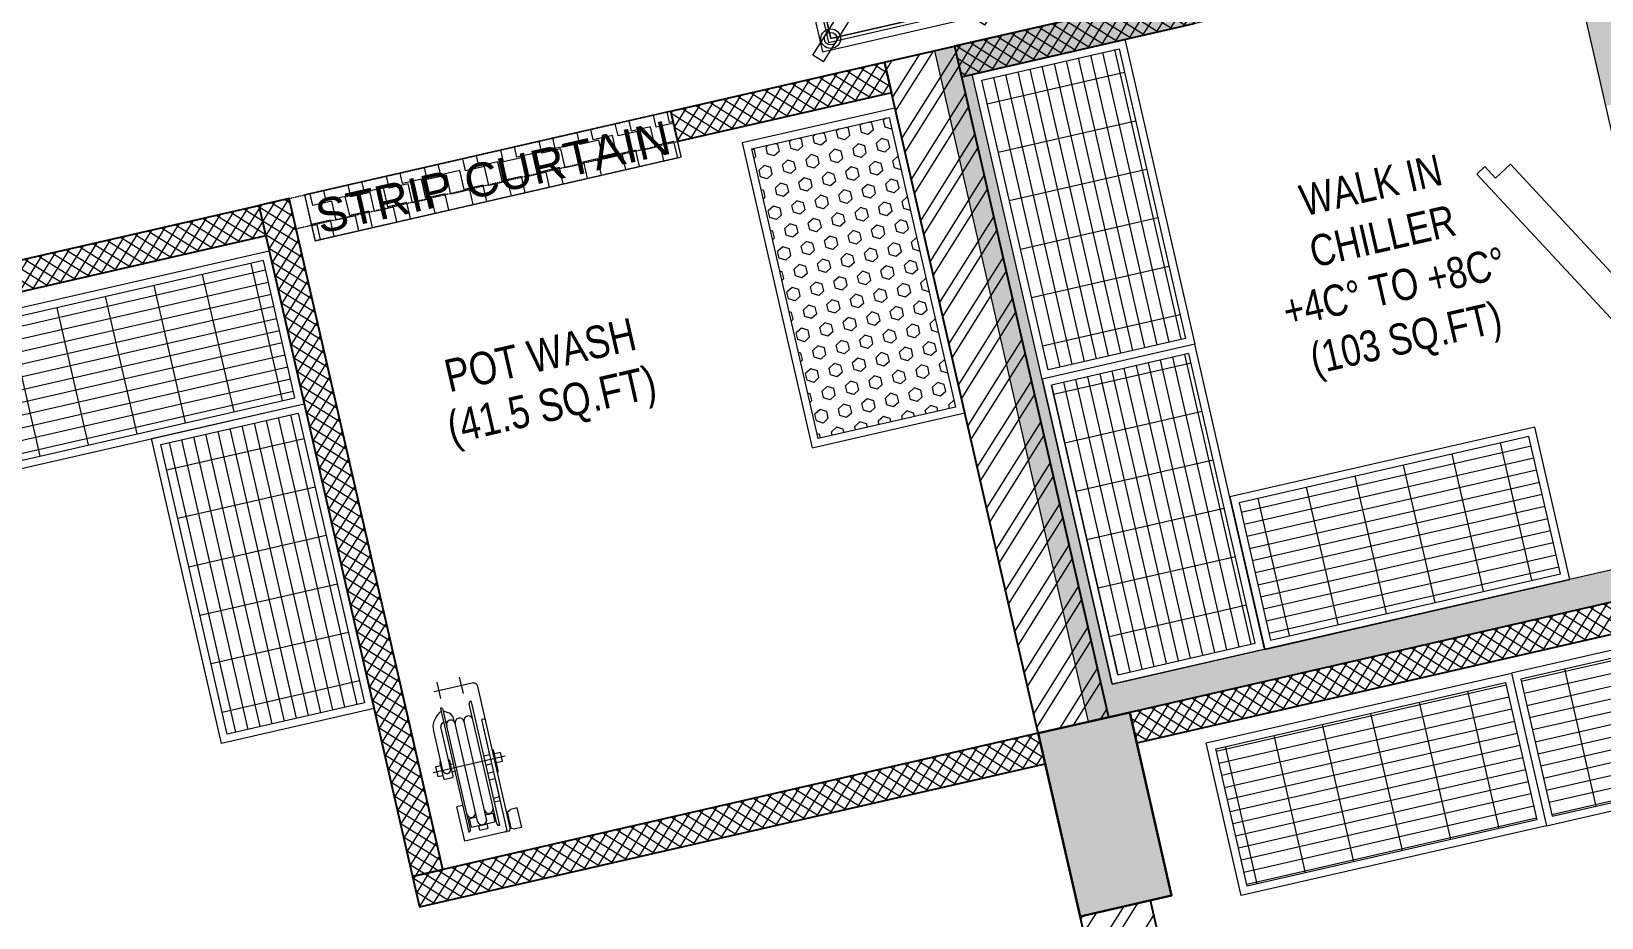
# Model space of a CAD drawing. Header units: millimetres. Extents: x 1667 to 847943, y 724 to 1832625.
# Drawn here: x 658503 to 663518, y 725538 to 728370 of the extents above; entities that cross this region are included whole.
import ezdxf

# ---------------------------------------------------------------- set-up
doc = ezdxf.new("R2010")
doc.units = ezdxf.units.MM
doc.linetypes.add('2026-02-28_GF-SF BWP SET_MAIN BLOCK_SASANGIR RESORT$0$DASHED', pattern=[0.75, 0.5, -0.25])
doc.linetypes.add('CENTER', pattern=[2, 1.25, -0.25, 0.25, -0.25])
for name, color, linetype, lineweight in [('2026-02-28_GF-SF BWP SET_MAIN BLOCK_SASANGIR RESORT$0$BRICK WALL_MOFA', 20, 'Continuous', 25), ('2026-02-28_GF-SF BWP SET_MAIN BLOCK_SASANGIR RESORT$0$CONCRETE_MOFA', 230, 'Continuous', 30), ('2026-02-28_GF-SF BWP SET_MAIN BLOCK_SASANGIR RESORT$0$DOOR DIM', 243, '2026-02-28_GF-SF BWP SET_MAIN BLOCK_SASANGIR RESORT$0$DASHED', 9), ('2026-02-28_GF-SF BWP SET_MAIN BLOCK_SASANGIR RESORT$0$HATCH LIGHT_MOFA', 253, 'Continuous', 0), ('2026-02-28_GF-SF BWP SET_MAIN BLOCK_SASANGIR RESORT$0$HATCH SOLID_MOFA', 252, 'Continuous', 0), ('2026-02-28_GF-SF BWP SET_MAIN BLOCK_SASANGIR RESORT$0$HATCH_LIGHT_MOFA', 251, 'Continuous', 5), ('BRICK WALL_MOFA', 22, 'Continuous', 20), ('DIMENSION_MOFA', 66, 'CENTER', 15), ('furniture', 8, 'Continuous', 9), ('GH - KIT EQUIP.', 2, 'Continuous', 9), ('NEW WALL', 242, 'Continuous', 0), ('text', 222, 'Continuous', 15)]:
    doc.layers.add(name, color=color, linetype=linetype, lineweight=lineweight)
doc.styles.add('ARIALBOLD.8', font='arialbd.ttf', dxfattribs={"width": 0.8, "height": 2.5})
doc.styles.get("Standard").update_dxf_attribs({"font": 'arial.ttf'})
pattern_1 = [(270, (14621.976, 62693.24), (39.6875, -3e-13), []), (0, (14621.98, 62693.24), (1e-12, 158.75), [])]
pattern_2 = [(180, (50902.548, -4851.647), (-3e-13, -39.6875), []), (270, (50902.55, -4851.65), (158.75, -1e-12), [])]
pattern_3 = [(45, (141873.276, -3193.148), (-22.45064, 22.45064), []), (135, (141873.276, -3193.148), (-22.45064, -22.45064), [])]
pattern_4 = [(45, (141873.276, -3193.148), (-22.45064, 22.45064), []), (135, (141873.276, -3193.148), (-22.45064, -22.45064), [])]
pattern_5 = [(45, (141873.28, -3193.15), (-67.35192, 67.35192), []), (45, (141918.18, -3193.15), (-67.35192, 67.35192), [])]

# ---------------------------------------------------------------- blocks, each defined once
blk = doc.blocks.new('oven trolley')
at = {"layer": 'GH - KIT EQUIP.', "color": 177, "true_color": 0x293189}
for p, q in [((20314.11, 9280.74, 19852.45), (20313, 9279.63, 19852.45)), ((20313, 9279.63, 19852.45), (20317.18, 9275.45, 19852.45)), ((20314.11, 9280.74, 19852.45), (20318.29, 9276.57, 19852.45)), ((20334.89, 9280.74, 19852.45), (20330.72, 9276.57, 19852.45)), ((20336.01, 9279.63, 19852.45), (20331.83, 9275.45, 19852.45)), ((20334.89, 9280.74, 19852.45), (20336.01, 9279.63, 19852.45)), ((20318.29, 9276.57, 19852.45), (20317.18, 9275.45, 19852.45)), ((20330.72, 9276.57, 19852.45), (20331.83, 9275.45, 19852.45)), ((20313, 9250.98, 19852.45), (20317.18, 9255.15, 19852.45)), ((20314.11, 9249.86, 19852.45), (20318.29, 9254.04, 19852.45)), ((20318.29, 9254.04, 19852.45), (20317.18, 9255.15, 19852.45)), ((20330.72, 9254.04, 19852.45), (20331.83, 9255.15, 19852.45)), ((20334.89, 9249.86, 19852.45), (20330.72, 9254.04, 19852.45)), ((20336.01, 9250.98, 19852.45), (20331.83, 9255.15, 19852.45)), ((20314.11, 9249.86, 19852.45), (20313, 9250.98, 19852.45)), ((20334.89, 9249.86, 19852.45), (20336.01, 9250.98, 19852.45))]:
    blk.add_line(p, q, dxfattribs=at)
at = {"layer": 'GH - KIT EQUIP.', "color": 177, "true_color": 0x293189, "elevation": 19852.45}
for points in [[(20314.27, 9251.13), (20334.74, 9251.13), (20334.74, 9279.48), (20314.27, 9279.48)], [(20315.25, 9252.11), (20333.75, 9252.11), (20333.75, 9278.49), (20315.25, 9278.49)], [(20315.64, 9252.51), (20315.64, 9278.1), (20333.36, 9278.1), (20333.36, 9252.51)], [(20315.64, 9252.51), (20333.36, 9252.51), (20333.36, 9278.1), (20315.64, 9278.1)], [(20333.36, 9252.51), (20333.36, 9278.1), (20333.36, 9278.1), (20333.36, 9252.51)]]:
    blk.add_lwpolyline(points, close=True, dxfattribs=at)
at = {"layer": 'GH - KIT EQUIP.', "color": 177, "true_color": 0x293189}
for centre, radius in [((20315.64, 9278.1, 19852.45), 1.24), ((20315.64, 9278.1, 19852.45), 0.787), ((20333.36, 9278.1, 19852.45), 1.24), ((20333.36, 9278.1, 19852.45), 0.787), ((20315.64, 9252.51, 19852.45), 1.24), ((20315.64, 9252.51, 19852.45), 0.787), ((20333.36, 9252.51, 19852.45), 1.24), ((20333.36, 9252.51, 19852.45), 0.787)]:
    blk.add_circle(centre, radius, dxfattribs=at)
blk = doc.blocks.new('HOSE REEL')
at = {"layer": 'furniture', "color": 22, "lineweight": 15}
for p, q in [((251.3, 46.2), (192.5, 46.2)), ((192.5, 46.2), (192.5, 43)), ((204.4, 63.6), (204.4, 46.2)), ((228.4, 63.6), (204.4, 63.6)), ((216.4, -129.9), (216.4, 73.9)), ((228.4, 46.2), (228.4, 63.6)), ((363.7, 74.2), (363.7, 54.9)), ((418.8, 74.2), (363.7, 74.2)), ((368.4, 45.8), (363.7, 54.9)), ((414.1, 45.8), (368.4, 45.8)), ((368.4, 45.8), (368.4, 43)), ((414.1, 45.8), (418.8, 54.9)), ((414.1, 45.8), (414.1, 43)), ((418.8, 74.2), (418.8, 54.9)), ((22.4, 0), (-24.1, 0)), ((0, 30.3), (0, -77.8)), ((412.6, 43), (12.7, 43)), ((49.9, 15.8), (48.3, 15.8)), ((49.9, 15.8), (398.6, 15.8)), ((393.1, 9.4), (53.8, 9.4)), ((104.3, 38.2), (104.3, 33.5)), ((414.1, 33.5), (104.3, 33.5)), ((120.9, 33.5), (107.5, 33.5)), ((200.5, 33.5), (120.9, 33.5)), ((203.9, 33.5), (203.9, 15.8)), ((228.9, 15.8), (228.9, 33.5)), ((252.5, 33.5), (232.2, 33.5)), ((252.5, 33.5), (252.5, 15.8)), ((325.3, 33.5), (271.5, 33.5)), ((271.5, 33.5), (271.5, 15.8)), ((323.2, 33.5), (323.2, 15.8)), ((333.8, 33.5), (333.8, 15.8)), ((362.7, -15.5), (362.7, 5.4)), ((362.7, 5.4), (386.9, 5.4)), ((386.9, -24.8), (386.9, 5.4)), ((398.6, 15.8), (397, 15.8)), ((420.4, 36.6), (420.4, -87)), ((420.4, 27.1), (420.4, 32.6)), ((374.7, -15.5), (98.3, -15.5)), ((374.7, -40.9), (98.3, -40.9)), ((362.7, -61.5), (362.7, -40.5)), ((377.7, -14.4), (377.6, -14.4)), ((377.6, -14.4), (377.6, -14.4)), ((377.6, -14.4), (377.6, -14.4)), ((377.6, -14.4), (377.6, -14.4)), ((377.6, -14.4), (377.6, -14.4)), ((377.6, -14.4), (377.6, -14.4)), ((377.6, -14.4), (377.6, -14.4)), ((377.8, -14.4), (377.7, -14.4)), ((377.7, -14.4), (377.7, -14.4)), ((377.7, -14.4), (377.7, -14.4)), ((377.7, -14.4), (377.7, -14.4)), ((377.7, -14.4), (377.7, -14.4)), ((377.7, -14.4), (377.7, -14.4)), ((377.7, -14.4), (377.7, -14.4)), ((377.7, -14.4), (377.7, -14.4)), ((377.7, -14.4), (377.7, -14.4)), ((377.7, -14.4), (377.7, -14.4)), ((377.7, -14.4), (377.7, -14.4)), ((377.7, -14.4), (377.7, -14.4)), ((377.7, -14.4), (377.7, -14.4)), ((377.7, -14.4), (377.7, -14.4)), ((377.7, -14.4), (377.7, -14.4)), ((377.9, -14.4), (377.8, -14.4)), ((377.8, -14.4), (377.8, -14.4)), ((377.8, -14.4), (377.8, -14.4)), ((377.8, -14.4), (377.8, -14.4)), ((377.8, -14.4), (377.8, -14.4)), ((377.8, -14.4), (377.8, -14.4)), ((377.8, -14.4), (377.8, -14.4)), ((377.8, -14.4), (377.8, -14.4)), ((377.8, -14.4), (377.8, -14.4)), ((377.8, -14.4), (377.8, -14.4)), ((377.8, -14.4), (377.8, -14.4)), ((377.8, -14.4), (377.8, -14.4)), ((377.8, -14.4), (377.8, -14.4)), ((377.8, -14.4), (377.8, -14.4)), ((378, -14.4), (377.9, -14.4)), ((377.9, -14.4), (377.9, -14.4)), ((377.9, -14.4), (377.9, -14.4)), ((377.9, -14.4), (377.9, -14.4)), ((377.9, -14.4), (377.9, -14.4)), ((377.9, -14.4), (377.9, -14.4)), ((377.9, -14.4), (377.9, -14.4)), ((377.9, -14.4), (377.9, -14.4)), ((377.9, -14.4), (377.9, -14.4)), ((377.9, -14.4), (377.9, -14.4)), ((377.9, -14.4), (377.9, -14.4)), ((377.9, -14.4), (377.9, -14.4)), ((377.9, -14.4), (377.9, -14.4)), ((377.9, -14.4), (377.9, -14.4)), ((377.9, -14.4), (377.9, -14.4)), ((378.1, -14.4), (378, -14.4)), ((378, -14.4), (378, -14.4)), ((378, -14.4), (378, -14.4)), ((378, -14.4), (378, -14.4)), ((378, -14.4), (378, -14.4)), ((378, -14.4), (378, -14.4)), ((378, -14.4), (378, -14.4)), ((378, -14.4), (378, -14.4)), ((378, -14.4), (378, -14.4)), ((378, -14.4), (378, -14.4)), ((378, -14.4), (378, -14.4)), ((378, -14.4), (378, -14.4)), ((378, -14.4), (378, -14.4)), ((378, -14.4), (378, -14.4)), ((378.2, -14.4), (378.1, -14.4)), ((378.1, -14.4), (378.1, -14.4)), ((378.1, -14.4), (378.1, -14.4)), ((378.1, -14.4), (378.1, -14.4)), ((378.1, -14.4), (378.1, -14.4)), ((378.1, -14.4), (378.1, -14.4)), ((378.1, -14.4), (378.1, -14.4)), ((378.1, -14.4), (378.1, -14.4)), ((378.1, -14.4), (378.1, -14.4)), ((378.1, -14.4), (378.1, -14.4)), ((378.1, -14.4), (378.1, -14.4)), ((378.1, -14.4), (378.1, -14.4)), ((378.1, -14.4), (378.1, -14.4)), ((378.1, -14.4), (378.1, -14.4)), ((378.1, -14.4), (378.1, -14.4)), ((378.3, -14.4), (378.2, -14.4)), ((378.2, -14.4), (378.2, -14.4)), ((378.2, -14.4), (378.2, -14.4)), ((378.2, -14.4), (378.2, -14.4)), ((378.2, -14.4), (378.2, -14.4)), ((378.2, -14.4), (378.2, -14.4)), ((378.2, -14.4), (378.2, -14.4)), ((378.2, -14.4), (378.2, -14.4)), ((378.2, -14.4), (378.2, -14.4)), ((378.2, -14.4), (378.2, -14.4)), ((378.2, -14.4), (378.2, -14.4)), ((378.2, -14.4), (378.2, -14.4)), ((378.2, -14.4), (378.2, -14.4)), ((378.2, -14.4), (378.2, -14.4)), ((378.2, -14.4), (378.2, -14.4)), ((378.4, -14.4), (378.3, -14.4)), ((378.3, -14.4), (378.3, -14.4)), ((378.3, -14.4), (378.3, -14.4)), ((378.3, -14.4), (378.3, -14.4)), ((378.3, -14.4), (378.3, -14.4)), ((378.3, -14.4), (378.3, -14.4)), ((378.3, -14.4), (378.3, -14.4)), ((378.3, -14.4), (378.3, -14.4)), ((378.3, -14.4), (378.3, -14.4)), ((378.3, -14.4), (378.3, -14.4)), ((378.3, -14.4), (378.3, -14.4)), ((378.3, -14.4), (378.3, -14.4)), ((378.3, -14.4), (378.3, -14.4)), ((378.3, -14.4), (378.3, -14.4)), ((378.5, -14.4), (378.4, -14.4)), ((378.4, -14.4), (378.4, -14.4)), ((378.4, -14.4), (378.4, -14.4)), ((378.4, -14.4), (378.4, -14.4)), ((378.4, -14.4), (378.4, -14.4)), ((378.4, -14.4), (378.4, -14.4)), ((378.4, -14.4), (378.4, -14.4)), ((378.4, -14.4), (378.4, -14.4)), ((378.4, -14.4), (378.4, -14.4)), ((378.4, -14.4), (378.4, -14.4)), ((378.4, -14.4), (378.4, -14.4)), ((378.4, -14.4), (378.4, -14.4)), ((378.4, -14.4), (378.4, -14.4)), ((378.4, -14.4), (378.4, -14.4)), ((378.4, -14.4), (378.4, -14.4)), ((378.5, -14.4), (378.5, -14.4)), ((378.5, -14.4), (378.5, -14.4)), ((378.5, -14.4), (378.5, -14.4)), ((378.5, -14.4), (378.5, -14.4)), ((386.9, -61.5), (386.9, -31.6)), ((388.1, -40.5), (388.1, -16.4)), ((400.5, -16.4), (388.1, -16.4)), ((400.5, -40.5), (388.1, -40.5)), ((400.5, -40.5), (400.5, -16.4)), ((22.4, -64), (-24.1, -64)), ((48.9, -71.1), (399.4, -71.1)), ((393.1, -64.8), (53.8, -64.8)), ((55.5, -64.8), (53.8, -64.8)), ((56.7, -64.8), (65.5, -50.7)), ((86.8, -64.8), (90.2, -64.8)), ((88, -71.1), (88.1, -71.5)), ((88.7, -71.1), (88, -71.1)), ((88, -71.1), (88, -71.1)), ((88, -71.1), (88, -71.1)), ((88, -71.1), (88, -71.1)), ((88, -71.1), (88, -71.1)), ((88, -71.1), (88, -71.1)), ((88, -71.1), (88, -71.1)), ((88, -71.1), (88, -71.2)), ((88, -71.2), (88, -71.2)), ((88, -71.2), (88, -71.2)), ((88, -71.2), (88, -71.2)), ((88, -71.2), (88, -71.2)), ((88, -71.2), (88, -71.2)), ((88, -71.2), (88, -71.2)), ((88, -71.2), (88, -71.2)), ((88, -71.2), (88, -71.2)), ((88, -71.2), (88, -71.2)), ((88, -71.2), (88, -71.2)), ((88, -71.2), (88, -71.2)), ((88, -71.2), (88, -71.2)), ((88, -71.2), (88, -71.2)), ((88, -71.2), (88, -71.2)), ((88, -71.2), (88, -71.2)), ((88, -71.2), (88, -71.2)), ((88, -71.2), (88, -71.2)), ((88, -71.2), (88.1, -71.2)), ((88.1, -71.2), (88.1, -71.2)), ((88.1, -71.2), (88.1, -71.2)), ((88.1, -71.2), (88.1, -71.2)), ((88.1, -71.2), (88.1, -71.2)), ((88.1, -71.2), (88.1, -71.2)), ((88.1, -71.2), (88.1, -71.2)), ((88.1, -71.2), (88.1, -71.2)), ((88.1, -71.2), (88.1, -71.2)), ((88.1, -71.2), (88.1, -71.2)), ((88.1, -71.2), (88.1, -71.2)), ((88.1, -71.2), (88.1, -71.2)), ((88.1, -71.2), (88.1, -71.2)), ((88.1, -71.2), (88.1, -71.2)), ((88.1, -71.2), (88.1, -71.2)), ((88.1, -71.2), (88.1, -71.2)), ((88.1, -71.2), (88.1, -71.2)), ((88.1, -71.2), (88.1, -71.2)), ((88.1, -71.2), (88.1, -71.2)), ((88.1, -71.2), (88.1, -71.2)), ((88.1, -71.2), (88.1, -71.2)), ((88.1, -71.2), (88.1, -71.3)), ((88.1, -71.3), (88.1, -71.3)), ((88.1, -71.3), (88.1, -71.3)), ((88.1, -71.3), (88.1, -71.3)), ((88.1, -71.3), (88.1, -71.3)), ((88.1, -71.3), (88.1, -71.3)), ((88.1, -71.3), (88.1, -71.3)), ((88.1, -71.3), (88.1, -71.3)), ((88.1, -71.3), (88.1, -71.3)), ((88.1, -71.3), (88.1, -71.3)), ((88.1, -71.3), (88.1, -71.3)), ((88.1, -71.3), (88.1, -71.3)), ((88.1, -71.3), (88.1, -71.3)), ((88.1, -71.3), (88.1, -71.3)), ((88.1, -71.3), (88.1, -71.3)), ((88.1, -71.3), (88.1, -71.3)), ((88.1, -71.3), (88.1, -71.3)), ((88.1, -71.3), (88.1, -71.3)), ((88.1, -71.3), (88.1, -71.3)), ((88.1, -71.3), (88.1, -71.3)), ((88.1, -71.3), (88.1, -71.3)), ((88.1, -71.3), (88.1, -71.3)), ((88.1, -71.3), (88.1, -71.3)), ((88.1, -71.3), (88.1, -71.3)), ((88.1, -71.3), (88.1, -71.3)), ((88.1, -71.3), (88.1, -71.3)), ((88.1, -71.3), (88.1, -71.3)), ((88.1, -71.3), (88.1, -71.3)), ((88.1, -71.3), (88.1, -71.3)), ((88.1, -71.3), (88.1, -71.3)), ((88.1, -71.3), (88.1, -71.3)), ((88.1, -71.3), (88.1, -71.3)), ((88.1, -71.3), (88.1, -71.3)), ((88.1, -71.3), (88.1, -71.3)), ((88.1, -71.3), (88.1, -71.3)), ((88.1, -71.3), (88.1, -71.3)), ((88.1, -71.3), (88.1, -71.3)), ((88.1, -71.3), (88.1, -71.3)), ((88.1, -71.3), (88.1, -71.4)), ((88.1, -71.4), (88.1, -71.4)), ((88.1, -71.4), (88.1, -71.4)), ((88.1, -71.4), (88.1, -71.4)), ((88.1, -71.4), (88.1, -71.4)), ((88.1, -71.4), (88.1, -71.4)), ((88.1, -71.4), (88.1, -71.4)), ((88.1, -71.4), (88.1, -71.4)), ((88.1, -71.4), (88.1, -71.4)), ((88.1, -71.4), (88.1, -71.4)), ((88.1, -71.4), (88.1, -71.4)), ((88.1, -71.4), (88.1, -71.4)), ((88.1, -71.4), (88.1, -71.4)), ((88.1, -71.4), (88.1, -71.4)), ((88.1, -71.4), (88.1, -71.4)), ((88.1, -71.4), (88.1, -71.4)), ((88.1, -71.4), (88.1, -71.4)), ((88.1, -71.4), (88.1, -71.4)), ((88.1, -71.4), (88.1, -71.4)), ((88.1, -71.4), (88.1, -71.4)), ((88.1, -71.4), (88.1, -71.4)), ((88.1, -71.4), (88.1, -71.4)), ((88.1, -71.4), (88.1, -71.4)), ((88.1, -71.4), (88.1, -71.4)), ((88.1, -71.4), (88.1, -71.4)), ((88.1, -71.4), (88.1, -71.4)), ((88.1, -71.4), (88.1, -71.4)), ((88.1, -71.4), (88.1, -71.4)), ((88.1, -71.4), (88.1, -71.4)), ((88.1, -71.4), (88.1, -71.4)), ((88.1, -71.4), (88.1, -71.4)), ((88.1, -71.4), (88.1, -71.4)), ((88.1, -71.4), (88.1, -71.4)), ((88.1, -71.4), (88.1, -71.4)), ((88.1, -71.4), (88.1, -71.4)), ((88.1, -71.4), (88.1, -71.4)), ((88.1, -71.4), (88.1, -71.4)), ((88.1, -71.4), (88.1, -71.4)), ((88.1, -71.4), (88.1, -71.5)), ((88.1, -71.5), (88.7, -74.2)), ((88.1, -71.5), (88.1, -71.5)), ((88.1, -71.5), (88.1, -71.5)), ((88.1, -71.5), (88.1, -71.5)), ((88.1, -71.5), (88.1, -71.5)), ((88.1, -71.5), (88.1, -71.5)), ((88.1, -71.5), (88.1, -71.5)), ((88.7, -71.1), (89.1, -71.1)), ((91.9, -64.8), (90.2, -64.8)), ((216.8, -80.9), (98.2, -80.9)), ((238.4, -78.1), (194.4, -78.1)), ((206.1, -71.1), (206.1, -78.1)), ((226.6, -78.1), (226.6, -71.1)), ((241.4, -103.1), (241.4, -81.1)), ((323.2, -71.1), (323.2, -87)), ((362.7, -61.5), (386.9, -61.5)), ((216.8, -102.8), (100.7, -102.7)), ((191.4, -102.8), (191.4, -103.1)), ((194.4, -106.1), (238.4, -106.1)), ((202.5, -120.1), (202.5, -106.1)), ((202.5, -120.1), (230.2, -120.1)), ((230.2, -120.1), (230.2, -106.1)), ((420.4, -87), (323.2, -87))]:
    blk.add_line(p, q, dxfattribs=at)
for centre, radius, start, end in [((251.3, 43), 3.17, 30, 90), ((256.8, 46.2), 3.17, 210, 270), ((12.7, 30.3), 12.7, 90, 180), ((48.3, 15), 0.794, 90, 188.2132), ((53.8, 15.8), 6.35, 188.2132, 270), ((98.2, -3), 12.4, 89.5658, 270.4342), ((109.1, 38.2), 4.76, 90, 180), ((348.7, -3), 12.4, 269.5658, 90.4342), ((393.1, 15.8), 6.35, 270, 351.7868), ((398.6, 15), 0.794, 351.7868, 90), ((414.1, 36.6), 6.35, 0, 90), ((414.1, 36.6), 6.35, 0, 90), ((414.1, 27.1), 6.35, 0, 90), ((87.7, -71.3), 30.3, 79.3235, 137.2374), ((98.4, -28.2), 12.7, 90.7155, 269.2845), ((97.7, -52.8), 11.9, 87.0873, 272.9127), ((349.2, -52.8), 11.9, 267.0873, 92.9127), ((374.7, -28.2), 12.7, 270, 90), ((48.9, -69.9), 1.27, 165.5225, 270), ((53.8, -71.1), 6.35, 90, 165.5225), ((93.3, -60.3), 37.3, 196.8327, 237.8812), ((99, -69.6), 11.3, 203.9738, 266.2117), ((194.4, -81.1), 3, 90, 180), ((216.8, -91.8), 11, 269.9567, 90.0499), ((238.4, -81.1), 3, 0, 90), ((393.1, -71.1), 6.35, 0, 90), ((99, -67.3), 35.5, 223.9754, 272.8154), ((194.4, -103.1), 3, 180, 270), ((238.4, -103.1), 3, 270, 0)]:
    blk.add_arc(centre, radius, start, end, dxfattribs=at)
blk = doc.blocks.new('FURNITURE BOH')
at = {"layer": 'GH - KIT EQUIP.'}
h = blk.add_hatch(dxfattribs=at)
h.set_pattern_fill('ZIGZAG', color=256, scale=500, angle=90)
h.set_pattern_definition([(90, (5744690.497, 3549476.54), (-62.5, 62.5), [62.5, -62.5]), (180, (5744690.497, 3549539.04), (-62.5, -62.5), [62.5, -62.5])])
h.paths.add_polyline_path([(-6414.9, 13640), (-5214.9, 13640), (-5214.9, 13790), (-6414.9, 13790)])
h = blk.add_hatch(color=256, dxfattribs=at)
h.dxf.hatch_style = 1
h.paths.add_polyline_path([(-4249.9, 13690), (-3372.5, 13690), (-3372.5, 13755), (-3422.5, 13755), (-3422.5, 13790), (-3654.5, 13790, -0.071474), (-3668.9, 13784.4, -0.186375), (-3707.6, 13790), (-4349.9, 13790), (-4349.9, 11590), (0, 11590), (0.1, 13790), (-2299.4, 13790), (-2399.4, 13790), (-2522.5, 13790), (-2522.5, 13755), (-2572.5, 13755), (-2572.5, 13690), (-100, 13690), (-100, 11690), (-4249.9, 11690)])
h = blk.add_hatch(dxfattribs=at)
h.set_pattern_fill('GRATE', color=256, scale=50, angle=90)
h.set_pattern_definition(pattern_1)
h.paths.add_polyline_path([(-4224.9, 12715.4), (-4224.9, 13665), (-3774.9, 13665), (-3774.9, 12715.4)])
h = blk.add_hatch(color=256, dxfattribs=at)
h.dxf.hatch_style = 1
h.paths.add_polyline_path([(-2300.2, 13690), (-2300.2, 13140), (-2265.2, 13140), (-2265.2, 13090), (-2200.2, 13090), (-2200.2, 13690)])
h.paths.add_polyline_path([(-2300.2, 11690), (-2200.2, 11690), (-2200.2, 12290), (-2265.2, 12290), (-2265.2, 12240), (-2300.2, 12240)])
h = blk.add_hatch(dxfattribs=at)
h.set_pattern_fill('GRATE', color=256, scale=50, angle=180)
h.set_pattern_definition([(0, (-58466.935, 29431.64), (3e-13, 39.6875), []), (90, (-58466.93, 29431.64), (-158.75, 1e-12), [])])
h.paths.add_polyline_path([(-6589.9, 13615), (-7539.5, 13615), (-7539.5, 13165), (-6589.9, 13165)])
h = blk.add_hatch(dxfattribs=at)
h.set_pattern_fill('HEX', color=256, scale=7, angle=90)
h.set_pattern_definition([(90, (-363043.03, -1302578.702), (-38.4948292, 7e-14), [22.225, -44.45]), (210, (-363043.03, -1302578.702), (19.2474146, -33.3375), [22.225, -44.45]), (150, (-363043.03, -1302556.477), (-19.2474146, -33.3375), [22.225, -44.45])])
h.paths.add_polyline_path([(-4989.9, 12665.4), (-4539.9, 12665.4), (-4539.9, 13615), (-4989.9, 13615)])
h = blk.add_hatch(dxfattribs=at)
h.set_pattern_fill('GRATE', color=256, scale=50, angle=90)
h.set_pattern_definition([(270, (7826.87, 64042.453), (39.6875, -3e-13), []), (0, (7826.87, 64042.45), (1e-12, 158.75), [])])
h.paths.add_polyline_path([(-7039.9, 12165.4), (-7039.9, 13115), (-6589.9, 13115), (-6589.9, 12165.4)])
h = blk.add_hatch(dxfattribs=at)
h.set_pattern_fill('GRATE', color=256, scale=50, angle=270)
h.set_pattern_definition(pattern_1)
h.paths.add_polyline_path([(-4224.9, 12665.4), (-4224.9, 11715.8), (-3774.9, 11715.8), (-3774.9, 12665.4)])
h = blk.add_hatch(dxfattribs=at)
h.set_pattern_fill('GRATE', color=256, scale=50, angle=360)
h.set_pattern_definition([(360, (-53752.722, 30561.844), (3e-13, 39.6875), []), (90, (-53752.72, 30561.84), (-158.75, 1e-12), [])])
h.paths.add_polyline_path([(-3724.9, 11715), (-2775.3, 11715), (-2775.3, 12165), (-3724.9, 12165)])
h = blk.add_hatch(dxfattribs=at)
h.set_pattern_fill('GRATE', color=256, scale=50, angle=180)
h.set_pattern_definition(pattern_2)
h.paths.add_polyline_path([(-3023.7, 10965), (-3973.3, 10965), (-3973.3, 11415), (-3023.7, 11415)])
h = blk.add_hatch(dxfattribs=at)
h.set_pattern_fill('GRATE', color=256, scale=50)
h.set_pattern_definition(pattern_2)
h.paths.add_polyline_path([(-2973.7, 10965), (-2024.1, 10965), (-2024.1, 11415), (-2973.7, 11415)])
for points in [[(-6414.9, 13640), (-5214.9, 13640), (-5214.9, 13790), (-6414.9, 13790)], [(-4349.9, 13790), (0, 13790), (0, 11590), (-4349.9, 11590)], [(-4249.9, 13690), (-100, 13690), (-100, 11690), (-4249.9, 11690)], [(-4249.9, 12690.4), (-4249.9, 13690), (-3749.9, 13690), (-3749.9, 12690.4)], [(-4224.9, 12715.4), (-4224.9, 13665), (-3774.9, 13665), (-3774.9, 12715.4)], [(-2200.2, 13690), (-2200.2, 11690), (-2300.2, 11690), (-2300.2, 13690)], [(-6564.9, 13640), (-7564.5, 13640), (-7564.5, 13140), (-6564.9, 13140)], [(-6589.9, 13615), (-7539.5, 13615), (-7539.5, 13165), (-6589.9, 13165)], [(-5014.9, 13640), (-5014.9, 12640.4), (-4514.9, 12640.4), (-4514.9, 13640)], [(-4989.9, 12665.4), (-4989.9, 13615), (-4539.9, 13615), (-4539.9, 12665.4)], [(-7064.9, 12140.4), (-7064.9, 13140), (-6564.9, 13140), (-6564.9, 12140.4)], [(-7039.9, 12165.4), (-7039.9, 13115), (-6589.9, 13115), (-6589.9, 12165.4)], [(-2750.2, 13019.4), (-2300.2, 12240), (-2269.9, 12257.5), (-2294.9, 12300.8), (-2238.6, 12333.3), (-2638.6, 13026.1), (-2694.9, 12993.6), (-2719.9, 13036.9)], [(-4249.9, 12690.4), (-4249.9, 11690.8), (-3749.9, 11690.8), (-3749.9, 12690.4)], [(-4224.9, 12665.4), (-4224.9, 11715.8), (-3774.9, 11715.8), (-3774.9, 12665.4)], [(-3749.9, 11690), (-2750.3, 11690), (-2750.3, 12190), (-3749.9, 12190)], [(-3724.9, 11715), (-2775.3, 11715), (-2775.3, 12165), (-3724.9, 12165)], [(-2998.7, 10940), (-3998.3, 10940), (-3998.3, 11440), (-2998.7, 11440)], [(-2998.7, 10940), (-1999.1, 10940), (-1999.1, 11440), (-2998.7, 11440)], [(-3023.7, 10965), (-3973.3, 10965), (-3973.3, 11415), (-3023.7, 11415)], [(-2973.7, 10965), (-2024.1, 10965), (-2024.1, 11415), (-2973.7, 11415)]]:
    blk.add_lwpolyline(points, close=True, dxfattribs=at)
at = {"layer": 'GH - KIT EQUIP.', "color": 177, "true_color": 0x293189, "xscale": 25.4, "yscale": 25.4, "zscale": 25.4}
blk.add_blockref('oven trolley', (-520682.5, -221112, -504252.2), dxfattribs=at)
at = {"layer": 'GH - KIT EQUIP.', "color": 177, "lineweight": 15, "true_color": 0x293189, "xscale": 1.157480314960632, "yscale": 1.157480314960632, "zscale": 1.157480314960632, "rotation": 270.0055077220125}
blk.add_blockref('HOSE REEL', (-6275.9, 12149.8), dxfattribs=at)
at = {"layer": 'GH - KIT EQUIP.', "insert": (-5815.4, 13710.6), "char_height": 107.872, "width": 1198.963, "attachment_point": 5}
blk.add_mtext('{\\fArial|b0|i0|c0|p34;\\C0;STRIP CURTAIN }', dxfattribs=at)
at = {"layer": 'text', "insert": (-5297.7, 13175.7), "char_height": 104, "width": 995.343, "attachment_point": 3, "line_spacing_factor": 0.938532, "style": 'ARIALBOLD.8'}
blk.add_mtext('\\pxqc;{\\fArial|b0|i0|c0|p34;\\C0;POT WASH\\P(41.5 SQ.FT)}', dxfattribs=at)
at = {"layer": 'text', "insert": (-2641.3, 13110.5), "char_height": 100, "width": 893.867, "attachment_point": 3, "style": 'ARIALBOLD.8'}
blk.add_mtext('\\pxqc;{\\fArial|b0|i0|c0|p34;\\C0;WALK IN \\PCHILLER \\P+4C%%d TO +8C%%d\\P(103 SQ.FT)}', dxfattribs=at)
blk = doc.blocks.new('2026-02-28_GF-SF BWP SET_MAIN BLOCK_SASANGIR RESORT$0$zw$2C75-flat-1')
at = {"layer": '2026-02-28_GF-SF BWP SET_MAIN BLOCK_SASANGIR RESORT$0$HATCH_LIGHT_MOFA'}
h = blk.add_hatch(color=256, dxfattribs=at)
h.dxf.hatch_style = 1
h.paths.add_polyline_path([(-79081.3, -19873.1), (-78781.3, -19873.1), (-78781.3, -20473.1), (-79081.3, -20473.1)])
h.paths.add_polyline_path([(-79081.3, -23101.9), (-78781.3, -23101.9), (-78781.3, -23701.9), (-79081.3, -23701.9)])
h.paths.add_polyline_path([(-79081.3, -15340), (-78781.3, -15340), (-78781.3, -14740), (-79081.3, -14740)])
h.paths.add_polyline_path([(-79196.3, -26560), (-79196.3, -26260), (-78596.3, -26260), (-78596.3, -26560)])
h.paths.add_polyline_path([(-79081.3, -10660), (-78781.3, -10660), (-78781.3, -10060), (-79081.3, -10060)])
h.paths.add_polyline_path([(-79196.3, -8200), (-79196.3, -8430), (-78596.3, -8430), (-78596.3, -8200)])
h.paths.add_polyline_path([(-74566.3, -10656.8), (-74336.3, -10656.8), (-74336.3, -10056.8), (-74566.3, -10056.8)])
h.paths.add_polyline_path([(-74566.3, -23105.1), (-74336.3, -23105.1), (-74336.3, -23705.1), (-74566.3, -23705.1)])
h.paths.add_polyline_path([(-74566.3, -25960), (-74336.3, -25960), (-74336.3, -26560), (-74566.3, -26560)])
h.paths.add_polyline_path([(-74566.3, -19876.3), (-74336.3, -19876.3), (-74336.3, -20476.3), (-74566.3, -20476.3)])
h.paths.add_polyline_path([(-74566.3, -15336.8), (-74336.3, -15336.8), (-74336.3, -14736.8), (-74566.3, -14736.8)])
h.paths.add_polyline_path([(-74566.3, -8800), (-74336.3, -8800), (-74336.3, -8200), (-74566.3, -8200)])
at = {"layer": '2026-02-28_GF-SF BWP SET_MAIN BLOCK_SASANGIR RESORT$0$CONCRETE_MOFA'}
blk.add_lwpolyline([(-79081.3, -15340), (-78781.3, -15340), (-78781.3, -14740), (-79081.3, -14740)], close=True, dxfattribs=at)
blk = doc.blocks.new('ff')
at = {"layer": '2026-02-28_GF-SF BWP SET_MAIN BLOCK_SASANGIR RESORT$0$HATCH LIGHT_MOFA'}
h = blk.add_hatch(dxfattribs=at)
h.set_pattern_fill('ANSI32', color=256, scale=10, angle=360)
h.set_pattern_definition(pattern_5)
h.paths.add_polyline_path([(65295.133, -6539.982), (65065.133, -6539.982), (65065.133, -4340), (65295.133, -4340)])
h = blk.add_hatch(dxfattribs=at)
h.set_pattern_fill('ANSI32', color=256, scale=10, angle=360)
h.set_pattern_definition(pattern_5)
h.paths.add_polyline_path([(65065.133, -7140), (65295.133, -7140), (65295.133, -8137.505), (65065.133, -8137.505)])
at = {"layer": '2026-02-28_GF-SF BWP SET_MAIN BLOCK_SASANGIR RESORT$0$HATCH SOLID_MOFA'}
h = blk.add_hatch(dxfattribs=at)
h.set_pattern_fill('ANSI37', color=256, scale=10, angle=360)
h.set_pattern_definition(pattern_3)
h.paths.add_polyline_path([(29440, -5110), (29335.003, -5110), (29335.003, -5210), (29440, -5210)])
h.paths.add_polyline_path([(29335.003, -5110), (29240.701, -5110), (29240.701, -5210), (29335.003, -5210)])
h.paths.add_polyline_path([(25770.472, -12614.209), (25137.593, -12614.209), (25137.593, -12307.115), (25770.472, -12307.115)], flags=9)
h.paths.add_polyline_path([(29156.768, -9880.378), (28369.183, -9880.378), (28369.183, -9573.42), (29156.768, -9573.42)], flags=9)
h.paths.add_polyline_path([(6166.568, -16827.835), (5533.69, -16827.835), (5533.69, -16520.877), (6166.568, -16520.877)], flags=9)
h.paths.add_polyline_path([(26655.851, -6492.002), (25866.083, -6492.002), (25866.083, -6185.044), (26655.851, -6185.044)], flags=9)
h.paths.add_polyline_path([(28881.128, -6492.002), (28091.36, -6492.002), (28091.36, -6185.044), (28881.128, -6185.044)], flags=9)
h.paths.add_polyline_path([(6570.662, -13622.103), (5937.784, -13622.103), (5937.784, -13315.145), (6570.662, -13315.145)], flags=9)
h.paths.add_polyline_path([(26395.684, -5076.223), (25605.916, -5076.223), (25605.916, -4769.265), (26395.684, -4769.265)], flags=9)
h.paths.add_polyline_path([(29053.481, -5076.223), (28263.713, -5076.223), (28263.713, -4769.265), (29053.481, -4769.265)], flags=9)
h.paths.add_polyline_path([(29094.01, -1945.47), (28305.333, -1945.47), (28305.333, -1638.512), (29094.01, -1638.512)], flags=9)
h.paths.add_polyline_path([(25960.007, -1238.842), (25171.33, -1238.842), (25171.33, -931.884), (25960.007, -931.884)], flags=9)
h.paths.add_polyline_path([(21410.162, -1500.222), (20622.031, -1500.222), (20622.031, -1193.265), (21410.162, -1193.265)], flags=9)
h.paths.add_polyline_path([(25960.007, -2528.66), (25171.33, -2528.66), (25171.33, -2221.703), (25960.007, -2221.703)], flags=9)
h.paths.add_polyline_path([(23729.269, -5741.302), (22979.61, -5741.302), (22979.61, -5434.344), (23729.269, -5434.344)], flags=9)
h.paths.add_polyline_path([(61771.24, -9370.19), (61021.581, -9370.19), (61021.581, -9063.232), (61771.24, -9063.232)], flags=9)
h.paths.add_polyline_path([(46973.311, -17019.585), (46185.044, -17019.585), (46185.044, -16712.491), (46973.311, -16712.491)], flags=9)
h.paths.add_polyline_path([(55966.842, -9272.038), (55180.621, -9272.038), (55180.621, -8965.08), (55966.842, -8965.08)], flags=9)
h.paths.add_polyline_path([(50411.785, -14335.396), (49624.337, -14335.396), (49624.337, -14028.438), (50411.785, -14028.438)], flags=9)
h.paths.add_polyline_path([(55221.076, -10229.616), (54432.809, -10229.616), (54432.809, -9922.659), (55221.076, -9922.659)], flags=9)
h.paths.add_polyline_path([(28085.33, -1945.47), (27296.653, -1945.47), (27296.653, -1638.512), (28085.33, -1638.512)], flags=9)
h.paths.add_polyline_path([(48539.802, -15200.94), (47595.327, -15200.94), (47595.327, -14893.845), (48539.802, -14893.845)], flags=9)
h.paths.add_polyline_path([(57371.194, -11449.551), (56426.72, -11449.551), (56426.72, -11142.457), (57371.194, -11142.457)], flags=9)
h.paths.add_polyline_path([(47506.102, -8786.42), (46561.627, -8786.42), (46561.627, -8479.463), (47506.102, -8479.463)], flags=9)
h.paths.add_polyline_path([(19678.853, -18667.39), (18890.585, -18667.39), (18890.585, -18360.296), (19678.853, -18360.296)], flags=9)
h.paths.add_polyline_path([(31425.826, -6749.269), (30638.24, -6749.269), (30638.24, -6442.311), (31425.826, -6442.311)], flags=9)
h.paths.add_polyline_path([(56015.969, -8620.918), (55071.494, -8620.918), (55071.494, -8313.96), (56015.969, -8313.96)], flags=9)
h.paths.add_polyline_path([(54947.397, -4563.972), (54002.923, -4563.972), (54002.923, -4257.015), (54947.397, -4257.015)], flags=9)
h.paths.add_polyline_path([(54152.375, -1976.211), (53364.926, -1976.211), (53364.926, -1669.253), (54152.375, -1669.253)], flags=9)
h.paths.add_polyline_path([(54727.071, -14492.389), (53939.622, -14492.389), (53939.622, -14185.431), (54727.071, -14185.431)], flags=9)
h.paths.add_polyline_path([(59025.241, -6528.144), (58236.973, -6528.144), (58236.973, -6221.186), (59025.241, -6221.186)], flags=9)
h.paths.add_polyline_path([(60076.109, -8365.194), (59131.634, -8365.194), (59131.634, -8058.237), (60076.109, -8058.237)], flags=9)
h.paths.add_polyline_path([(54125.432, -7733.709), (53337.165, -7733.709), (53337.165, -7426.751), (54125.432, -7426.751)], flags=9)
h.paths.add_polyline_path([(14424.434, -17577.701), (13635.758, -17577.701), (13635.758, -17270.744), (14424.434, -17270.744)], flags=9)
h.paths.add_polyline_path([(11151.457, -17373.256), (10363.872, -17373.256), (10363.872, -17066.298), (11151.457, -17066.298)], flags=9)
h.paths.add_polyline_path([(21639.159, -6792.355), (20850.483, -6792.355), (20850.483, -6485.397), (21639.159, -6485.397)], flags=9)
h.paths.add_polyline_path([(31425.826, -7702.786), (30638.24, -7702.786), (30638.24, -7395.829), (31425.826, -7395.829)], flags=9)
h.paths.add_polyline_path([(61984.903, -3752.576), (61040.429, -3752.576), (61040.429, -3445.482), (61984.903, -3445.482)], flags=9)
h.paths.add_polyline_path([(40613.324, -18031.072), (39980.036, -18031.072), (39980.036, -17724.115), (40613.324, -17724.115)], flags=9)
h.paths.add_polyline_path([(45344.736, -18031.072), (44555.65, -18031.072), (44555.65, -17724.115), (45344.736, -17724.115)], flags=9)
h.paths.add_polyline_path([(31893.442, -18031.072), (31260.155, -18031.072), (31260.155, -17724.115), (31893.442, -17724.115)], flags=9)
h.paths.add_polyline_path([(36254.075, -18031.072), (35620.787, -18031.072), (35620.787, -17724.115), (36254.075, -17724.115)], flags=9)
h.paths.add_polyline_path([(8803.956, -17976.518), (8209.686, -17976.518), (8209.686, -17669.56), (8803.956, -17669.56)], flags=9)
h.paths.add_polyline_path([(45188.937, -994.382), (44555.65, -994.382), (44555.65, -687.424), (45188.937, -687.424)], flags=9)
h.paths.add_polyline_path([(31893.442, -994.382), (31260.155, -994.382), (31260.155, -687.424), (31893.442, -687.424)], flags=9)
h.paths.add_polyline_path([(36254.075, -994.382), (35620.787, -994.382), (35620.787, -687.424), (36254.075, -687.424)], flags=9)
h.paths.add_polyline_path([(40613.324, -994.382), (39980.036, -994.382), (39980.036, -687.424), (40613.324, -687.424)], flags=9)
h.paths.add_polyline_path([(16623.809, -22261.919), (15991.067, -22261.919), (15991.067, -21954.961), (16623.809, -21954.961)], flags=9)
h.paths.add_polyline_path([(17724.367, -718.266), (17093.535, -718.266), (17093.535, -411.308), (17724.367, -411.308)], flags=9)
h.paths.add_polyline_path([(14410.682, -3503.189), (13776.303, -3503.189), (13776.303, -3196.231), (14410.682, -3196.231)], flags=9)
h.paths.add_polyline_path([(62810.236, -15614.49), (62021.969, -15614.49), (62021.969, -15307.532), (62810.236, -15307.532)], flags=9)
h.paths.add_polyline_path([(67041.71, -15614.49), (66253.443, -15614.49), (66253.443, -15307.532), (67041.71, -15307.532)], flags=9)
h.paths.add_polyline_path([(66669.991, -3984.356), (65881.723, -3984.356), (65881.723, -3677.398), (66669.991, -3677.398)], flags=9)
h.paths.add_polyline_path([(68167.403, -2637.977), (67379.136, -2637.977), (67379.136, -2331.02), (68167.403, -2331.02)], flags=9)
h.paths.add_polyline_path([(64852.457, -10731.242), (63907.982, -10731.242), (63907.982, -10424.284), (64852.457, -10424.284)], flags=9)
h.paths.add_polyline_path([(66342.206, -10731.242), (65397.732, -10731.242), (65397.732, -10424.284), (66342.206, -10424.284)], flags=9)
h.paths.add_polyline_path([(64130.296, -3923.868), (63342.847, -3923.868), (63342.847, -3616.91), (64130.296, -3616.91)], flags=9)
h.paths.add_polyline_path([(64902.547, -7991.932), (64115.098, -7991.932), (64115.098, -7684.974), (64902.547, -7684.974)], flags=9)
h.paths.add_polyline_path([(67817.509, -8879.291), (66873.035, -8879.291), (66873.035, -8572.333), (67817.509, -8572.333)], flags=9)
h.paths.add_polyline_path([(60076.109, -9896.007), (59131.634, -9896.007), (59131.634, -9589.049), (60076.109, -9589.049)], flags=9)
h.paths.add_polyline_path([(30595.823, -16000.65), (29962.536, -16000.65), (29962.536, -15693.693), (30595.823, -15693.693)], flags=9)
h = blk.add_hatch(dxfattribs=at)
h.set_pattern_fill('ANSI37', color=256, scale=10, angle=360)
h.set_pattern_definition(pattern_3)
h.paths.add_polyline_path([(55452.949, -9880), (55452.949, -9780), (55890, -9780), (55890, -9880)])
h.paths.add_polyline_path([(36254.075, -18031.072), (35620.787, -18031.072), (35620.787, -17724.115), (36254.075, -17724.115)], flags=9)
h.paths.add_polyline_path([(31893.442, -18031.072), (31260.155, -18031.072), (31260.155, -17724.115), (31893.442, -17724.115)], flags=9)
h.paths.add_polyline_path([(40613.324, -18031.072), (39980.036, -18031.072), (39980.036, -17724.115), (40613.324, -17724.115)], flags=9)
h.paths.add_polyline_path([(40613.324, -994.382), (39980.036, -994.382), (39980.036, -687.424), (40613.324, -687.424)], flags=9)
h.paths.add_polyline_path([(45344.736, -18031.072), (44555.65, -18031.072), (44555.65, -17724.115), (45344.736, -17724.115)], flags=9)
h.paths.add_polyline_path([(31893.442, -994.382), (31260.155, -994.382), (31260.155, -687.424), (31893.442, -687.424)], flags=9)
h.paths.add_polyline_path([(45188.937, -994.382), (44555.65, -994.382), (44555.65, -687.424), (45188.937, -687.424)], flags=9)
h.paths.add_polyline_path([(8803.956, -17976.518), (8209.686, -17976.518), (8209.686, -17669.56), (8803.956, -17669.56)], flags=9)
h.paths.add_polyline_path([(36254.075, -994.382), (35620.787, -994.382), (35620.787, -687.424), (36254.075, -687.424)], flags=9)
h.paths.add_polyline_path([(17724.367, -718.266), (17093.535, -718.266), (17093.535, -411.308), (17724.367, -411.308)], flags=9)
h.paths.add_polyline_path([(16623.809, -22261.919), (15991.067, -22261.919), (15991.067, -21954.961), (16623.809, -21954.961)], flags=9)
h.paths.add_polyline_path([(6166.568, -16827.835), (5533.69, -16827.835), (5533.69, -16520.877), (6166.568, -16520.877)], flags=9)
h.paths.add_polyline_path([(25770.472, -12614.209), (25137.593, -12614.209), (25137.593, -12307.115), (25770.472, -12307.115)], flags=9)
h.paths.add_polyline_path([(6570.662, -13622.103), (5937.784, -13622.103), (5937.784, -13315.145), (6570.662, -13315.145)], flags=9)
h.paths.add_polyline_path([(29156.768, -9880.378), (28369.183, -9880.378), (28369.183, -9573.42), (29156.768, -9573.42)], flags=9)
h.paths.add_polyline_path([(26655.851, -6492.002), (25866.083, -6492.002), (25866.083, -6185.044), (26655.851, -6185.044)], flags=9)
h.paths.add_polyline_path([(29053.481, -5076.223), (28263.713, -5076.223), (28263.713, -4769.265), (29053.481, -4769.265)], flags=9)
h.paths.add_polyline_path([(14410.682, -3503.189), (13776.303, -3503.189), (13776.303, -3196.231), (14410.682, -3196.231)], flags=9)
h.paths.add_polyline_path([(26395.684, -5076.223), (25605.916, -5076.223), (25605.916, -4769.265), (26395.684, -4769.265)], flags=9)
h.paths.add_polyline_path([(28881.128, -6492.002), (28091.36, -6492.002), (28091.36, -6185.044), (28881.128, -6185.044)], flags=9)
h.paths.add_polyline_path([(25960.007, -1238.842), (25171.33, -1238.842), (25171.33, -931.884), (25960.007, -931.884)], flags=9)
h.paths.add_polyline_path([(21410.162, -1500.222), (20622.031, -1500.222), (20622.031, -1193.265), (21410.162, -1193.265)], flags=9)
h.paths.add_polyline_path([(25960.007, -2528.66), (25171.33, -2528.66), (25171.33, -2221.703), (25960.007, -2221.703)], flags=9)
h.paths.add_polyline_path([(23729.269, -5741.302), (22979.61, -5741.302), (22979.61, -5434.344), (23729.269, -5434.344)], flags=9)
h.paths.add_polyline_path([(28085.33, -1945.47), (27296.653, -1945.47), (27296.653, -1638.512), (28085.33, -1638.512)], flags=9)
h.paths.add_polyline_path([(29094.01, -1945.47), (28305.333, -1945.47), (28305.333, -1638.512), (29094.01, -1638.512)], flags=9)
h.paths.add_polyline_path([(61771.24, -9370.19), (61021.581, -9370.19), (61021.581, -9063.232), (61771.24, -9063.232)], flags=9)
h.paths.add_polyline_path([(55966.842, -9272.038), (55180.621, -9272.038), (55180.621, -8965.08), (55966.842, -8965.08)], flags=9)
h.paths.add_polyline_path([(19678.853, -18667.39), (18890.585, -18667.39), (18890.585, -18360.296), (19678.853, -18360.296)], flags=9)
h.paths.add_polyline_path([(46973.311, -17019.585), (46185.044, -17019.585), (46185.044, -16712.491), (46973.311, -16712.491)], flags=9)
h.paths.add_polyline_path([(48539.802, -15200.94), (47595.327, -15200.94), (47595.327, -14893.845), (48539.802, -14893.845)], flags=9)
h.paths.add_polyline_path([(57371.194, -11449.551), (56426.72, -11449.551), (56426.72, -11142.457), (57371.194, -11142.457)], flags=9)
h.paths.add_polyline_path([(55221.076, -10229.616), (54432.809, -10229.616), (54432.809, -9922.659), (55221.076, -9922.659)], flags=9)
h.paths.add_polyline_path([(31425.826, -6749.269), (30638.24, -6749.269), (30638.24, -6442.311), (31425.826, -6442.311)], flags=9)
h.paths.add_polyline_path([(50411.785, -14335.396), (49624.337, -14335.396), (49624.337, -14028.438), (50411.785, -14028.438)], flags=9)
h.paths.add_polyline_path([(54947.397, -4563.972), (54002.923, -4563.972), (54002.923, -4257.015), (54947.397, -4257.015)], flags=9)
h.paths.add_polyline_path([(47506.102, -8786.42), (46561.627, -8786.42), (46561.627, -8479.463), (47506.102, -8479.463)], flags=9)
h.paths.add_polyline_path([(56015.969, -8620.918), (55071.494, -8620.918), (55071.494, -8313.96), (56015.969, -8313.96)], flags=9)
h.paths.add_polyline_path([(54727.071, -14492.389), (53939.622, -14492.389), (53939.622, -14185.431), (54727.071, -14185.431)], flags=9)
h.paths.add_polyline_path([(54152.375, -1976.211), (53364.926, -1976.211), (53364.926, -1669.253), (54152.375, -1669.253)], flags=9)
h.paths.add_polyline_path([(59025.241, -6528.144), (58236.973, -6528.144), (58236.973, -6221.186), (59025.241, -6221.186)], flags=9)
h.paths.add_polyline_path([(60076.109, -8365.194), (59131.634, -8365.194), (59131.634, -8058.237), (60076.109, -8058.237)], flags=9)
h.paths.add_polyline_path([(14424.434, -17577.701), (13635.758, -17577.701), (13635.758, -17270.744), (14424.434, -17270.744)], flags=9)
h.paths.add_polyline_path([(54125.432, -7733.709), (53337.165, -7733.709), (53337.165, -7426.751), (54125.432, -7426.751)], flags=9)
h.paths.add_polyline_path([(21639.159, -6792.355), (20850.483, -6792.355), (20850.483, -6485.397), (21639.159, -6485.397)], flags=9)
h.paths.add_polyline_path([(11151.457, -17373.256), (10363.872, -17373.256), (10363.872, -17066.298), (11151.457, -17066.298)], flags=9)
h.paths.add_polyline_path([(31425.826, -7702.786), (30638.24, -7702.786), (30638.24, -7395.829), (31425.826, -7395.829)], flags=9)
h.paths.add_polyline_path([(62810.236, -15614.49), (62021.969, -15614.49), (62021.969, -15307.532), (62810.236, -15307.532)], flags=9)
h.paths.add_polyline_path([(61984.903, -3752.576), (61040.429, -3752.576), (61040.429, -3445.482), (61984.903, -3445.482)], flags=9)
h.paths.add_polyline_path([(67041.71, -15614.49), (66253.443, -15614.49), (66253.443, -15307.532), (67041.71, -15307.532)], flags=9)
h.paths.add_polyline_path([(66669.991, -3984.356), (65881.723, -3984.356), (65881.723, -3677.398), (66669.991, -3677.398)], flags=9)
h.paths.add_polyline_path([(68167.403, -2637.977), (67379.136, -2637.977), (67379.136, -2331.02), (68167.403, -2331.02)], flags=9)
h.paths.add_polyline_path([(64130.296, -3923.868), (63342.847, -3923.868), (63342.847, -3616.91), (64130.296, -3616.91)], flags=9)
h.paths.add_polyline_path([(64902.547, -7991.932), (64115.098, -7991.932), (64115.098, -7684.974), (64902.547, -7684.974)], flags=9)
h.paths.add_polyline_path([(64852.457, -10731.242), (63907.982, -10731.242), (63907.982, -10424.284), (64852.457, -10424.284)], flags=9)
h.paths.add_polyline_path([(67817.509, -8879.291), (66873.035, -8879.291), (66873.035, -8572.333), (67817.509, -8572.333)], flags=9)
h.paths.add_polyline_path([(66342.206, -10731.242), (65397.732, -10731.242), (65397.732, -10424.284), (66342.206, -10424.284)], flags=9)
h.paths.add_polyline_path([(60076.109, -9896.007), (59131.634, -9896.007), (59131.634, -9589.049), (60076.109, -9589.049)], flags=9)
h.paths.add_polyline_path([(30595.823, -16000.65), (29962.536, -16000.65), (29962.536, -15693.693), (30595.823, -15693.693)], flags=9)
h = blk.add_hatch(dxfattribs=at)
h.set_pattern_fill('ANSI37', color=256, scale=10, angle=360)
h.set_pattern_definition(pattern_4)
h.paths.add_polyline_path([(60920, -4340), (63015.133, -4340), (63015.133, -4440), (60920, -4440)])
h = blk.add_hatch(dxfattribs=at)
h.set_pattern_fill('ANSI37', color=256, scale=10, angle=360)
h.set_pattern_definition(pattern_4)
h.paths.add_polyline_path([(63015.133, -6539.994), (63115.133, -6539.994), (63115.133, -4340), (63015.133, -4340)])
h.paths.add_polyline_path([(65065.133, -6539.994), (63015.133, -6539.994), (63015.133, -6639.994), (65065.133, -6639.994)], flags=16)
h = blk.add_hatch(dxfattribs=at)
h.set_pattern_fill('ANSI37', color=256, scale=10, angle=360)
h.set_pattern_definition(pattern_4)
h.paths.add_polyline_path([(64365.133, -4340), (65065.133, -4340), (65065.133, -4440), (64365.133, -4440)])
h = blk.add_hatch(dxfattribs=at)
h.set_pattern_fill('ANSI37', color=256, scale=10, angle=360)
h.set_pattern_definition(pattern_4)
h.paths.add_polyline_path([(66057.515, -4340), (65295.133, -4340), (65295.133, -4440), (66057.515, -4440)])
h = blk.add_hatch(dxfattribs=at)
h.set_pattern_fill('ANSI37', color=256, scale=10, angle=360)
h.set_pattern_definition(pattern_4)
h.paths.add_polyline_path([(69580.092, -6539.982), (65365.133, -6539.982), (65365.133, -6639.97), (69580.092, -6639.97)])
at = {"layer": 'BRICK WALL_MOFA'}
h = blk.add_hatch(dxfattribs=at)
h.set_pattern_fill('ZIGZAG', color=256, scale=500, angle=90)
h.set_pattern_definition([(90, (5814270.496, 3531346.54), (-62.5, 62.5), [62.5, -62.5]), (180, (5814270.496, 3531409.04), (-62.5, -62.5), [62.5, -62.5])])
h.paths.add_polyline_path([(63165.129, -4490.005), (64365.129, -4490.005), (64365.129, -4340.005), (63165.129, -4340.005)])
blk.add_lwpolyline([(63165.129, -4490.005), (64365.129, -4490.005), (64365.129, -4340.005), (63165.129, -4340.005)], close=True)
at = {"layer": '2026-02-28_GF-SF BWP SET_MAIN BLOCK_SASANGIR RESORT$0$BRICK WALL_MOFA'}
for points in [[(60920, -4340), (63015.133, -4340), (63015.133, -4440), (60920, -4440)], [(63015.133, -6539.994), (63115.133, -6539.994), (63115.133, -4340), (63015.133, -4340)], [(64365.133, -4340), (65065.133, -4340), (65065.133, -4440), (64365.133, -4440)], [(65295.133, -6539.982), (65065.133, -6539.982), (65065.133, -4340), (65295.133, -4340)], [(66057.515, -4340), (65295.133, -4340), (65295.133, -4440), (66057.515, -4440)], [(65065.133, -6539.994), (63015.133, -6539.994), (63015.133, -6639.994), (65065.133, -6639.994)], [(69580.092, -6539.982), (65365.133, -6539.982), (65365.133, -6639.97), (69580.092, -6639.97)], [(65065.133, -7140), (65295.133, -7140), (65295.133, -8137.505), (65065.133, -8137.505)]]:
    blk.add_lwpolyline(points, close=True, dxfattribs=at)
at = {"layer": '2026-02-28_GF-SF BWP SET_MAIN BLOCK_SASANGIR RESORT$0$DOOR DIM', "ltscale": 0.25}
blk.add_lwpolyline([(63115.133, -4340), (64365.133, -4340), (64365.133, -4440), (63115.133, -4440)], close=True, dxfattribs=at)
at = {"color": 1, "rotation": 360}
blk.add_blockref('FURNITURE BOH', (69580.092, -18129.993), dxfattribs=at)
at = {"layer": '2026-02-28_GF-SF BWP SET_MAIN BLOCK_SASANGIR RESORT$0$CONCRETE_MOFA', "rotation": 360}
blk.add_blockref('2026-02-28_GF-SF BWP SET_MAIN BLOCK_SASANGIR RESORT$0$zw$2C75-flat-1', (144146.437, 8200), dxfattribs=at)
at = {"layer": 'NEW WALL', "color": 234, "insert": (63764.567, -4419.431), "char_height": 107.87213, "width": 1198.96299, "attachment_point": 5}
blk.add_mtext('{\\fArial|b0|i0|c0|p34;\\C0;STRIP CURTAIN }', dxfattribs=at)

msp = doc.modelspace()

# ---------------------------------------------------------------- block references
at = {"layer": 'DIMENSION_MOFA', "rotation": 12.89632932256583}
msp.add_blockref('ff', (596835.137, 717980.215), dxfattribs=at)

doc.saveas('drawing.dxf')
